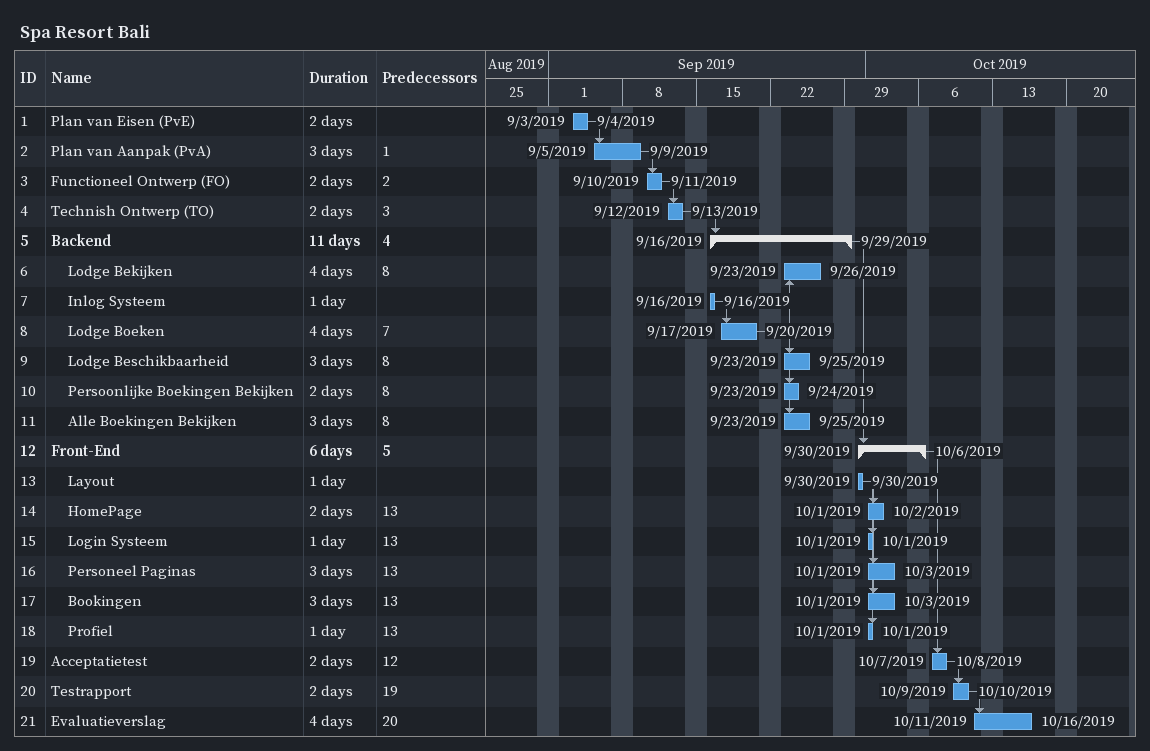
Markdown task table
Spa Resort Bali

| ID | Level | Task | Duration | Start | Finish | Predecessors |
|---|---|---|---|---|---|---|
| 1 | 1 | Plan van Eisen (PvE) | 2d | 2019-09-03 | 2019-09-04 |  |
| 2 | 1 | Plan van Aanpak (PvA) | 3d | 2019-09-05 | 2019-09-09 | 1 |
| 3 | 1 | Functioneel Ontwerp (FO) | 2d | 2019-09-10 | 2019-09-11 | 2 |
| 4 | 1 | Technish Ontwerp (TO) | 2d | 2019-09-12 | 2019-09-13 | 3 |
| 5 | 1 | **Backend** | 11d | 2019-09-16 | 2019-09-29 | 4 |
| 6 | 2 | Lodge Bekijken | 4d | 2019-09-23 | 2019-09-26 | 8 |
| 7 | 2 | Inlog Systeem | 1d | 2019-09-16 | 2019-09-16 |  |
| 8 | 2 | Lodge Boeken | 4d | 2019-09-17 | 2019-09-20 | 7 |
| 9 | 2 | Lodge Beschikbaarheid | 3d | 2019-09-23 | 2019-09-25 | 8 |
| 10 | 2 | Persoonlijke Boekingen Bekijken | 2d | 2019-09-23 | 2019-09-24 | 8 |
| 11 | 2 | Alle Boekingen Bekijken | 3d | 2019-09-23 | 2019-09-25 | 8 |
| 12 | 1 | **Front-End** | 6d | 2019-09-30 | 2019-10-06 | 5 |
| 13 | 2 | Layout | 1d | 2019-09-30 | 2019-09-30 |  |
| 14 | 2 | HomePage | 2d | 2019-10-01 | 2019-10-02 | 13 |
| 15 | 2 | Login Systeem | 1d | 2019-10-01 | 2019-10-01 | 13 |
| 16 | 2 | Personeel Paginas | 3d | 2019-10-01 | 2019-10-03 | 13 |
| 17 | 2 | Bookingen | 3d | 2019-10-01 | 2019-10-03 | 13 |
| 18 | 2 | Profiel | 1d | 2019-10-01 | 2019-10-01 | 13 |
| 19 | 1 | Acceptatietest | 2d | 2019-10-07 | 2019-10-08 | 12 |
| 20 | 1 | Testrapport | 2d | 2019-10-09 | 2019-10-10 | 19 |
| 21 | 1 | Evaluatieverslag | 4d | 2019-10-11 | 2019-10-16 | 20 |
